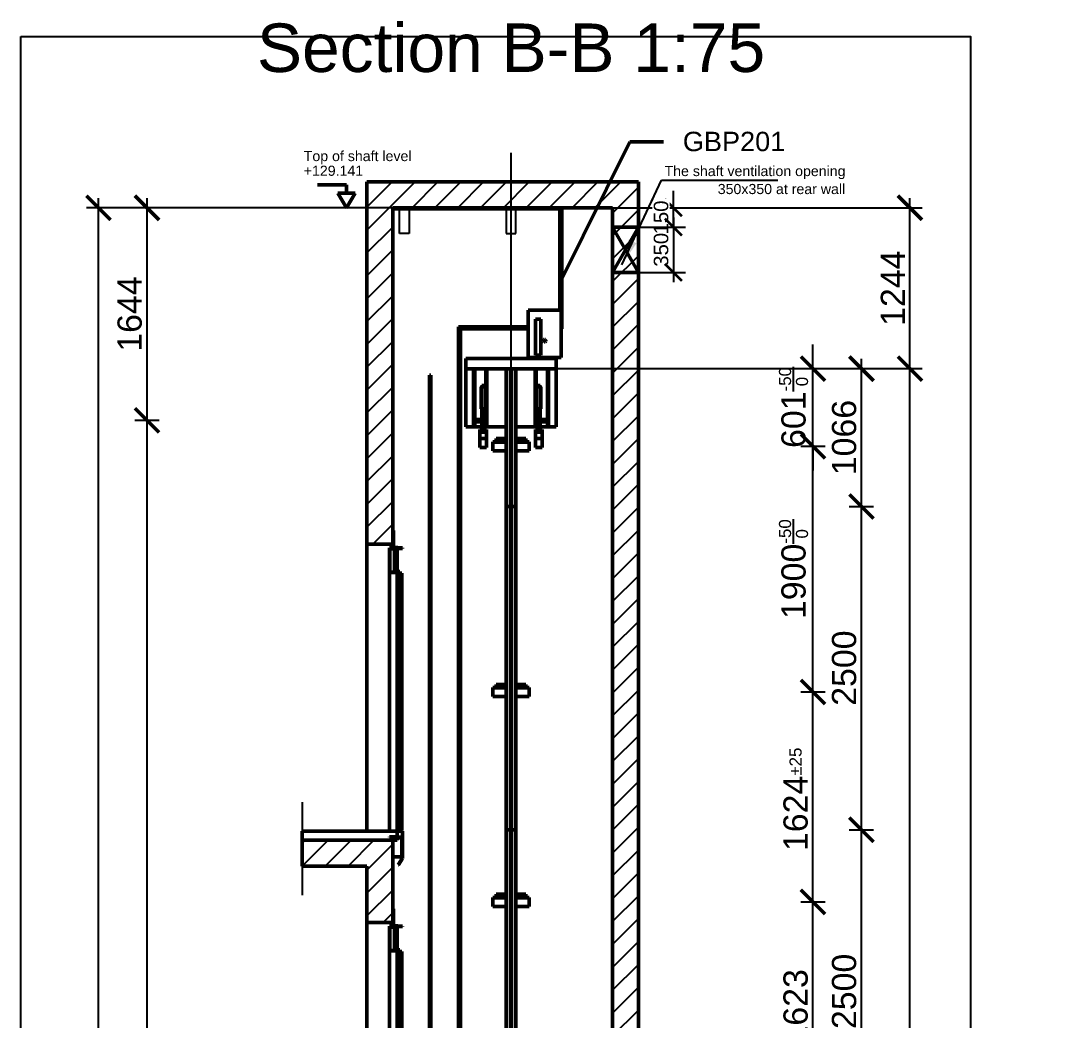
# Model space of a CAD drawing. Header units: millimetres. Extents: x -2854 to 202754, y -48725 to 27067.
# Drawn here: x 23936 to 32026, y 19340 to 27067 of the extents above; entities that cross this region are included whole.
import ezdxf
from ezdxf.enums import TextEntityAlignment as Align

# ---------------------------------------------------------------- set-up
doc = ezdxf.new("R2010")
doc.units = ezdxf.units.MM
doc.linetypes.add('AM_ISO02W050', pattern=[7.5, 6, -1.5])
doc.linetypes.add('AM_ISO08W050', pattern=[18, 12, -1.5, 3, -1.5])
for name, color, linetype, lineweight in [('AM_0', 7, 'Continuous', 50), ('AM_5', 3, 'Continuous', 25), ('AM_8', 1, 'Continuous', 25), ('LDBeams-AM_3', 6, 'AM_ISO02W050', 25), ('LDCar-AM_0', 7, 'Continuous', 50), ('LDCar-AM_4', 3, 'Continuous', 25), ('LDDoorFixingPoints-AM_0', 7, 'Continuous', 50), ('LDElectricalComponents-AM_0', 7, 'Continuous', 50), ('LDForces-AM_0', 7, 'Continuous', 50), ('LDGovernor-AM_0', 7, 'Continuous', 50), ('LDGuides-AM_0', 7, 'Continuous', 50), ('LDRailBrackets-AM_0', 7, 'Continuous', 50), ('LDShaft-AM_0', 7, 'Continuous', 50), ('LDShaft-AM_4', 3, 'Continuous', 25), ('LDShaft-AM_5', 3, 'Continuous', 25), ('LDShaft-AM_7', 4, 'AM_ISO08W050', 25)]:
    doc.layers.add(name, color=color, linetype=linetype, lineweight=lineweight)
doc.layers.add('AM_VIEWS', color=1, linetype='Continuous', lineweight=25, plot=False)
doc.styles.add('LD', font='ARIALUNI.ttf')
doc.dimstyles.new('LIFT', dxfattribs={"dimtxt": 2.5, "dimasz": 2.5, "dimexe": 1.25, "dimexo": 0, "dimgap": 0.5, "dimtad": 1, "dimdec": 0, "dimzin": 1, "dimdsep": 46, "dimtxsty": 'LD', "dimblk": 'ARCHTICK', "dimcen": 0, "dimdle": 1, "dimclrd": 3, "dimclre": 3, "dimclrt": 4, "dimadec": 0, "dimazin": 0, "dimtp": 0.1, "dimtm": 0.1, "dimtfac": 0.71, "dimtdec": 0, "dimtix": 1, "dimtmove": 0, "dimatfit": 3, "dimfxl": 1, "dimtolj": 1, "dimarcsym": 0})
doc.dimstyles.new('LIFT$0', dxfattribs={"dimtxt": 2.5, "dimasz": 2.5, "dimexe": 1.25, "dimexo": 0, "dimgap": 0.5, "dimtad": 1, "dimdec": 0, "dimzin": 1, "dimdsep": 46, "dimtxsty": 'LD', "dimblk1": 'ARCHTICK', "dimblk2": 'ARCHTICK', "dimsah": 1, "dimcen": 0, "dimdle": 1, "dimclrd": 3, "dimclre": 3, "dimclrt": 4, "dimadec": 0, "dimazin": 0, "dimtp": 0.1, "dimtm": 0.1, "dimtfac": 0.71, "dimtdec": 0, "dimtix": 1, "dimtmove": 0, "dimatfit": 3, "dimfxl": 1, "dimtolj": 1, "dimarcsym": 0})

# ---------------------------------------------------------------- blocks, each defined once
blk = doc.blocks.new('LD_20260610085845_000000CB')
at = {"layer": 'LDShaft-AM_0'}
for p, q in [((-80, 24391), (-200, 24391)), ((-200, 24391), (-200, 21590)), ((0, 24391), (-80, 24391)), ((1900, 24391), (0, 24391)), ((1900, 0), (1900, 24391)), ((0, 21590), (0, 24191)), ((0, 24191), (1700, 24191)), ((1700, 24191), (1700, 0)), ((-200, 21590), (-200, 19370)), ((-200, 21590), (-80, 21590)), ((-80, 21590), (0, 21590)), ((0, 21560), (0, 21590)), ((-200, 19300), (-700, 19300)), ((-700, 19300), (-700, 19100)), ((-80, 19300), (-200, 19300)), ((0, 19300), (-80, 19300)), ((0, 18665), (0, 19300)), ((-700, 19100), (-200, 19100)), ((-200, 19100), (-200, 18665)), ((-200, 18665), (-200, 16445)), ((-200, 18665), (-80, 18665)), ((-80, 18665), (0, 18665)), ((0, 18635), (0, 18665))]:
    blk.add_line(p, q, dxfattribs=at)
blk = doc.blocks.new('LD_20260610085845_000000CD')
at = {"layer": 'LDForces-AM_0'}
for p, q in [((350, 72), (-350, 72)), ((-350, 72), (-350, 0)), ((-350, 0), (-350, -8)), ((350, 0), (350, 72)), ((350, -8), (350, 0)), ((-289, -8), (-350, -8)), ((-350, -8), (-350, -457)), ((-350, -8), (350, -8)), ((-289, -8), (-289, -457)), ((-281, -457), (-281, -8)), ((-194, -8), (-281, -8)), ((-194, -8), (-194, -457)), ((-37.5, -8), (-186, -8)), ((-186, -457), (-186, -8)), ((186, -8), (37.5, -8)), ((186, -8), (186, -457)), ((194, -457), (194, -8)), ((281, -8), (194, -8)), ((281, -8), (281, -457)), ((289, -457), (289, -8)), ((350, -8), (289, -8)), ((350, -457), (350, -8)), ((-228.9, -147), (-230, -147)), ((-230, -147), (-230, -317)), ((-225.6, -147), (-228.9, -147)), ((-220.7, -147), (-225.6, -147)), ((-224.2, -137), (-225, -137)), ((-225, -137), (-225, -147)), ((-222.1, -137), (-224.2, -137)), ((-218.8, -137), (-222.1, -137)), ((-215, -147), (-220.7, -147)), ((-215, -137), (-218.8, -137)), ((-211.2, -137), (-215, -137)), ((-209.3, -147), (-215, -147)), ((-207.9, -137), (-211.2, -137)), ((-204.4, -147), (-209.3, -147)), ((-205.8, -137), (-207.9, -137)), ((-205, -137), (-205.8, -137)), ((-205, -147), (-205, -137)), ((-201.1, -147), (-204.4, -147)), ((-200, -147), (-201.1, -147)), ((-200, -317), (-200, -147)), ((201.1, -147), (200, -147)), ((200, -147), (200, -317)), ((204.4, -147), (201.1, -147)), ((209.3, -147), (204.4, -147)), ((205.8, -137), (205, -137)), ((205, -137), (205, -147)), ((207.9, -137), (205.8, -137)), ((211.2, -137), (207.9, -137)), ((215, -147), (209.3, -147)), ((215, -137), (211.2, -137)), ((218.8, -137), (215, -137)), ((220.7, -147), (215, -147)), ((222.1, -137), (218.8, -137)), ((225.6, -147), (220.7, -147)), ((224.2, -137), (222.1, -137)), ((225, -137), (224.2, -137)), ((225, -147), (225, -137)), ((228.9, -147), (225.6, -147)), ((230, -147), (228.9, -147)), ((230, -317), (230, -147)), ((-230, -317), (-228.9, -317)), ((-228.9, -317), (-225.6, -317)), ((-225.6, -317), (-220.7, -317)), ((-225, -317), (-225, -400.5)), ((-220.7, -317), (-215, -317)), ((-215, -317), (-209.3, -317)), ((-209.3, -317), (-204.4, -317)), ((-205, -400.5), (-205, -317)), ((-204.4, -317), (-201.1, -317)), ((-201.1, -317), (-200, -317)), ((200, -317), (201.1, -317)), ((201.1, -317), (204.4, -317)), ((204.4, -317), (209.3, -317)), ((205, -317), (205, -400.5)), ((209.3, -317), (215, -317)), ((215, -317), (220.7, -317)), ((220.7, -317), (225.6, -317)), ((225, -400.5), (225, -317)), ((225.6, -317), (228.9, -317)), ((228.9, -317), (230, -317)), ((-187.5, -400.5), (-282.5, -400.5)), ((-282.5, -400.5), (-282.5, -417.5)), ((-187.5, -417.5), (-187.5, -400.5)), ((282.5, -400.5), (187.5, -400.5)), ((187.5, -400.5), (187.5, -417.5)), ((282.5, -417.5), (282.5, -400.5)), ((-350, -457), (-289, -457)), ((-289, -457), (-281, -457)), ((-282.5, -417.5), (-187.5, -417.5)), ((-281, -457), (-225, -457)), ((-190, -477), (-240, -477)), ((-240, -477), (-240, -497)), ((-225, -417.5), (-225, -477)), ((-225, -477), (-224.2, -477)), ((-224.2, -477), (-222.1, -477)), ((-222.1, -477), (-218.8, -477)), ((-218.8, -477), (-215, -477)), ((-215, -477), (-211.2, -477)), ((-211.2, -477), (-207.9, -477)), ((-207.9, -477), (-205.8, -477)), ((-205.8, -477), (-205, -477)), ((-205, -477), (-205, -417.5)), ((-205, -457), (-194, -457)), ((-194, -457), (-186, -457)), ((-190, -497), (-190, -477)), ((-186, -457), (-37.5, -457)), ((37.5, -457), (186, -457)), ((186, -457), (194, -457)), ((187.5, -417.5), (282.5, -417.5)), ((240, -477), (190, -477)), ((190, -477), (190, -497)), ((194, -457), (205, -457)), ((205, -417.5), (205, -477)), ((205, -477), (205.8, -477)), ((205.8, -477), (207.9, -477)), ((207.9, -477), (211.2, -477)), ((211.2, -477), (215, -477)), ((215, -477), (218.8, -477)), ((218.8, -477), (222.1, -477)), ((222.1, -477), (224.2, -477)), ((224.2, -477), (225, -477)), ((225, -477), (225, -417.5)), ((225, -457), (281, -457)), ((240, -497), (240, -477)), ((281, -457), (289, -457)), ((289, -457), (350, -457)), ((-240, -497), (-190, -497)), ((-190, -497), (-240, -497)), ((-240, -497), (-240, -547)), ((-190, -547), (-240, -547)), ((-240, -547), (-240, -617)), ((-240, -547), (-190, -547)), ((-190, -547), (-190, -497)), ((-190, -617), (-190, -547)), ((240, -497), (190, -497)), ((190, -497), (190, -547)), ((190, -497), (240, -497)), ((240, -547), (190, -547)), ((190, -547), (190, -617)), ((190, -547), (240, -547)), ((240, -547), (240, -497)), ((240, -617), (240, -547)), ((-240, -617), (-190, -617)), ((190, -617), (240, -617))]:
    blk.add_line(p, q, dxfattribs=at)
blk = doc.blocks.new('LD_20260610085845_000000FF')
at = {"layer": 'LDCar-AM_0'}
for p, q in [((0, 2190), (0, 2000)), ((30, 2190), (0, 2190)), ((3, 2003), (3, 2187)), ((3, 2187), (27, 2187)), ((27, 2187), (27, 2170)), ((40, 2190), (30, 2190)), ((30, 2170), (30, 2190)), ((40, 2190), (40, 2010)), ((100, 2190), (40, 2190)), ((43, 2010), (43, 2187)), ((43, 2187), (100, 2187)), ((60, 2003), (60, 2187)), ((100, 2187), (100, 2190)), ((27, 2170), (30, 2170)), ((0, 2000), (0, 0)), ((0, 2000), (66.5, 2000)), ((63.5, 2003), (3, 2003)), ((40, 2010), (43, 2010)), ((60, 0), (60, 2000)), ((66.5, 2020), (63.5, 2020)), ((63.5, 2020), (63.5, 2003)), ((66.5, 2000), (66.5, 2020)), ((66.5, 1995), (66.5, 5)), ((95, 1995), (66.5, 1995)), ((95, 5), (95, 1995)), ((0, 0), (60, 0)), ((100, 0), (60, 0)), ((60, 0), (60, -44.5)), ((66.5, 5), (95, 5)), ((100, -47.5), (100, 0)), ((60, -44.5), (0, -44.5)), ((0, -44.5), (0, -47.5)), ((0, -47.5), (60, -47.5)), ((60, -47.5), (97, -47.5)), ((97, -47.5), (97, -210)), ((100, -210), (100, -47.5)), ((97.2, -210.2), (67.2, -259.2)), ((69.8, -260.8), (99.8, -211.8)), ((97, -210), (100, -210)), ((99.8, -211.8), (97.2, -210.2)), ((67.2, -259.2), (69.8, -260.8))]:
    blk.add_line(p, q, dxfattribs=at)
blk = doc.blocks.new('LD_20260610085845_00000101')
at = {"layer": 'LDDoorFixingPoints-AM_0'}
for p, q in [((5, 35), (1, 35)), ((1, 35), (1, -100)), ((5, 35), (1, 35)), ((1, 35), (1, -100)), ((5, -96), (5, 35)), ((5, -96), (5, 35)), ((1, -100), (41, -100)), ((1, -100), (41, -100)), ((41, -96), (5, -96)), ((41, -96), (5, -96)), ((41, -100), (41, -96)), ((41, -100), (41, -96))]:
    blk.add_line(p, q, dxfattribs=at)
blk = doc.blocks.new('LD_20260610085845_00000106')
at = {"layer": 'LDShaft-AM_4'}
blk.add_line((-700, 225), (-700, -495), dxfattribs=at)
blk = doc.blocks.new('LD_20260610085845_00000107')
at = {"layer": 'LDShaft-AM_0'}
for p, q in [((35, 0), (0, 0)), ((0, 0), (0, -1)), ((35, -1), (35, 0)), ((0, -1), (35, -1)), ((0, -22.5), (0, -151)), ((71, -1), (35, -1)), ((71, -5), (35, -5)), ((35, -5), (71, -5)), ((71, -5), (71, -1)), ((71, -151), (71, -5)), ((0, -151), (71, -151))]:
    blk.add_line(p, q, dxfattribs=at)
blk = doc.blocks.new('LD_20260610085845_00000108')
at = {"layer": 'LDCar-AM_0'}
for p, q in [((0, 2190), (0, 2000)), ((30, 2190), (0, 2190)), ((3, 2003), (3, 2187)), ((3, 2187), (27, 2187)), ((27, 2187), (27, 2170)), ((40, 2190), (30, 2190)), ((30, 2170), (30, 2190)), ((40, 2190), (40, 2010)), ((100, 2190), (40, 2190)), ((43, 2010), (43, 2187)), ((43, 2187), (100, 2187)), ((60, 2003), (60, 2187)), ((100, 2187), (100, 2190)), ((27, 2170), (30, 2170)), ((0, 2000), (0, 0)), ((0, 2000), (66.5, 2000)), ((63.5, 2003), (3, 2003)), ((40, 2010), (43, 2010)), ((60, 0), (60, 2000)), ((66.5, 2020), (63.5, 2020)), ((63.5, 2020), (63.5, 2003)), ((66.5, 2000), (66.5, 2020)), ((66.5, 1995), (66.5, 5)), ((95, 1995), (66.5, 1995)), ((95, 5), (95, 1995)), ((0, 0), (60, 0)), ((100, 0), (60, 0)), ((60, 0), (60, -44.5)), ((66.5, 5), (95, 5)), ((100, -47.5), (100, 0)), ((60, -44.5), (0, -44.5)), ((0, -44.5), (0, -47.5)), ((0, -47.5), (60, -47.5)), ((60, -47.5), (97, -47.5)), ((97, -47.5), (97, -210)), ((100, -210), (100, -47.5)), ((97.2, -210.2), (67.2, -259.2)), ((69.8, -260.8), (99.8, -211.8)), ((97, -210), (100, -210)), ((99.8, -211.8), (97.2, -210.2)), ((67.2, -259.2), (69.8, -260.8))]:
    blk.add_line(p, q, dxfattribs=at)
blk = doc.blocks.new('LD_20260610085845_0000010A')
at = {"layer": 'LDDoorFixingPoints-AM_0'}
for p, q in [((5, 35), (1, 35)), ((1, 35), (1, -100)), ((5, 35), (1, 35)), ((1, 35), (1, -100)), ((5, -96), (5, 35)), ((5, -96), (5, 35)), ((1, -100), (41, -100)), ((1, -100), (41, -100)), ((41, -96), (5, -96)), ((41, -96), (5, -96)), ((41, -100), (41, -96)), ((41, -100), (41, -96))]:
    blk.add_line(p, q, dxfattribs=at)
blk = doc.blocks.new('LD_20260610085845_0000010B')
at = {"layer": 'LDShaft-AM_0'}
for p, q in [((-200, 0), (-700, 0)), ((-700, 0), (-700, -70)), ((-80, 0), (-200, 0)), ((0, 0), (-80, 0)), ((35, 0), (0, 0)), ((35, -70), (35, 0)), ((-700, -70), (-200, -70)), ((-200, -70), (-80, -70)), ((-80, -70), (0, -70)), ((0, -70), (35, -70))]:
    blk.add_line(p, q, dxfattribs=at)
blk = doc.blocks.new('LD_20260610085845_0000010E')
at = {"layer": 'AM_0'}
for p, q in [((-621, 22297), (-631, 22297)), ((-631, 22297), (-631, 171)), ((-621, 171), (-621, 22297))]:
    blk.add_line(p, q, dxfattribs=at)
blk = doc.blocks.new('LD_20260610085845_0000010F')
at = {"layer": 'LDShaft-AM_7'}
blk.add_line((0, -20061), (0, 4980), dxfattribs=at)
blk = doc.blocks.new('LD_20260610085845_00000111')
at = {"layer": 'LDElectricalComponents-AM_0'}
for p, q in [((384, 23791), (-909, 23791)), ((400, 23791), (384, 23791)), ((400, 23783), (400, 23791)), ((-909, 23783), (384, 23783)), ((384, 23783), (400, 23783)), ((384, 23783), (384, 22999)), ((400, 22871), (400, 23783)), ((139, 22871), (-400, 22871)), ((-400, 22871), (-400, 22855)), ((-400, 22855), (-400, 220)), ((-384, 220), (-384, 22855)), ((-384, 22855), (139, 22855)), ((393, 22855), (400, 22855)), ((400, 22855), (400, 22871))]:
    blk.add_line(p, q, dxfattribs=at)
blk = doc.blocks.new('LD_20260610085845_00000114')
at = {"layer": 'LDGovernor-AM_0'}
for p, q in [((-127, 235), (-127, -130)), ((127, 235), (-127, 235)), ((-30, 166), (-70, 166)), ((-70, 166), (-70, -112)), ((-30, -112), (-30, 166)), ((127, -130), (127, 235)), ((-9.2, 3.8), (-10, 0)), ((-10, 0), (-9.2, -3.8)), ((-7.1, 7.1), (-9.2, 3.8)), ((-3.8, 9.2), (-7.1, 7.1)), ((0, 10), (-3.8, 9.2)), ((3.8, 9.2), (0, 10)), ((7.1, 7.1), (3.8, 9.2)), ((9.2, 3.8), (7.1, 7.1)), ((10, 0), (9.2, 3.8)), ((9.2, -3.8), (10, 0)), ((-9.2, -3.8), (-7.1, -7.1)), ((-7.1, -7.1), (-3.8, -9.2)), ((-3.8, -9.2), (0, -10)), ((0, -10), (3.8, -9.2)), ((3.8, -9.2), (7.1, -7.1)), ((7.1, -7.1), (9.2, -3.8)), ((-127, -130), (127, -130)), ((-70, -112), (-30, -112)), ((70, -130), (-50, -130)), ((-50, -130), (-50, -138)), ((-50, -138), (70, -138)), ((70, -138), (70, -130))]:
    blk.add_line(p, q, dxfattribs=at)
blk = doc.blocks.new('LD_20260610085845_00000117')
at = {"layer": 'LDGuides-AM_0'}
for p, q in [((-5, 1250), (-37.5, 1250)), ((-37.5, 1250), (-37.5, -1250)), ((-5, -1250), (-5, 1250)), ((5, 1250), (-5, 1250)), ((-5, 1250), (-5, -1250)), ((37.5, 1250), (5, 1250)), ((5, 1250), (5, -1250)), ((5, -1250), (5, 1250)), ((37.5, -1250), (37.5, 1250)), ((-37.5, -1250), (-5, -1250)), ((-5, -1250), (5, -1250)), ((5, -1250), (37.5, -1250))]:
    blk.add_line(p, q, dxfattribs=at)
blk = doc.blocks.new('LD_20260610085845_00000119')
at = {"layer": 'LDBeams-AM_3'}
for p, q in [((-34.6, 200), (-37.5, 200)), ((-37.5, 200), (-37.5, 0)), ((-26.5, 200), (-34.6, 200)), ((-14.4, 200), (-26.5, 200)), ((0, 200), (-14.4, 200)), ((14.4, 200), (0, 200)), ((26.5, 200), (14.4, 200)), ((34.6, 200), (26.5, 200)), ((37.5, 200), (34.6, 200)), ((37.5, 0), (37.5, 200)), ((-37.5, 0), (-34.6, 0)), ((-34.6, 0), (-26.5, 0)), ((-26.5, 0), (-14.4, 0)), ((-14.4, 0), (0, 0)), ((0, 0), (14.4, 0)), ((14.4, 0), (26.5, 0)), ((26.5, 0), (34.6, 0)), ((34.6, 0), (37.5, 0))]:
    blk.add_line(p, q, dxfattribs=at)
blk = doc.blocks.new('LD_20260610085845_00000128')
at = {"layer": 'LDGuides-AM_0'}
for p, q in [((-5, 1250), (-37.5, 1250)), ((-37.5, 1250), (-37.5, -1250)), ((-5, -1250), (-5, 1250)), ((5, 1250), (-5, 1250)), ((-5, 1250), (-5, -1250)), ((37.5, 1250), (5, 1250)), ((5, 1250), (5, -1250)), ((5, -1250), (5, 1250)), ((37.5, -1250), (37.5, 1250)), ((-37.5, -1250), (-5, -1250)), ((-5, -1250), (5, -1250)), ((5, -1250), (37.5, -1250))]:
    blk.add_line(p, q, dxfattribs=at)
blk = doc.blocks.new('LD_20260610085845_0000012A')
at = {"layer": 'LDGuides-AM_0'}
for p, q in [((-37.5, 531), (-37.5, -533)), ((-5, -533), (-5, 531)), ((-5, 531), (-5, -533)), ((5, 531), (5, -533)), ((5, -533), (5, 531)), ((37.5, -533), (37.5, 531)), ((-37.5, -533), (-5, -533)), ((-5, -533), (5, -533)), ((5, -533), (37.5, -533))]:
    blk.add_line(p, q, dxfattribs=at)
blk = doc.blocks.new('LD_20260610085845_0000012B')
at = {"layer": 'LDBeams-AM_3'}
for p, q in [((-34.6, 200), (-37.5, 200)), ((-37.5, 200), (-37.5, 0)), ((-26.5, 200), (-34.6, 200)), ((-14.4, 200), (-26.5, 200)), ((0, 200), (-14.4, 200)), ((14.4, 200), (0, 200)), ((26.5, 200), (14.4, 200)), ((34.6, 200), (26.5, 200)), ((37.5, 200), (34.6, 200)), ((37.5, 0), (37.5, 200)), ((-37.5, 0), (-34.6, 0)), ((-34.6, 0), (-26.5, 0)), ((-26.5, 0), (-14.4, 0)), ((-14.4, 0), (0, 0)), ((0, 0), (14.4, 0)), ((14.4, 0), (26.5, 0)), ((26.5, 0), (34.6, 0)), ((34.6, 0), (37.5, 0))]:
    blk.add_line(p, q, dxfattribs=at)
blk = doc.blocks.new('LD_20260610085845_0000012E')
at = {"layer": 'LDRailBrackets-AM_0'}
for p, q in [((-37.5, 35), (-140, 35)), ((-140, 35), (-140, 31)), ((-37.5, 31), (-140, 31)), ((-140, 31), (-140, -35)), ((-140, 31), (-37.5, 31)), ((-115, 59), (-115, 35)), ((-37.5, 59), (-115, 59)), ((-115, 35), (-37.5, 35)), ((115, 59), (37.5, 59)), ((140, 35), (37.5, 35)), ((37.5, 35), (115, 35)), ((140, 31), (37.5, 31)), ((37.5, 31), (140, 31)), ((115, 35), (115, 59)), ((140, 31), (140, 35)), ((140, -35), (140, 31)), ((-140, -35), (-37.5, -35)), ((37.5, -35), (140, -35))]:
    blk.add_line(p, q, dxfattribs=at)
blk = doc.blocks.new('LD_20260610085845_00000137')
at = {"layer": 'LDRailBrackets-AM_0'}
for p, q in [((-37.5, 35), (-140, 35)), ((-140, 35), (-140, 31)), ((-37.5, 31), (-140, 31)), ((-140, 31), (-140, -35)), ((-140, 31), (-37.5, 31)), ((-115, 59), (-115, 35)), ((-37.5, 59), (-115, 59)), ((-115, 35), (-37.5, 35)), ((115, 59), (37.5, 59)), ((140, 35), (37.5, 35)), ((37.5, 35), (115, 35)), ((140, 31), (37.5, 31)), ((37.5, 31), (140, 31)), ((115, 35), (115, 59)), ((140, 31), (140, 35)), ((140, -35), (140, 31)), ((-140, -35), (-37.5, -35)), ((37.5, -35), (140, -35))]:
    blk.add_line(p, q, dxfattribs=at)
blk = doc.blocks.new('LD_20260610085845_00000138')
at = {"layer": 'LDRailBrackets-AM_0'}
for p, q in [((-37.5, 35), (-140, 35)), ((-140, 35), (-140, 31)), ((-37.5, 31), (-140, 31)), ((-140, 31), (-140, -35)), ((-140, 31), (-37.5, 31)), ((-115, 59), (-115, 35)), ((-37.5, 59), (-115, 59)), ((-115, 35), (-37.5, 35)), ((115, 59), (37.5, 59)), ((37.5, 35), (115, 35)), ((140, 35), (37.5, 35)), ((140, 31), (37.5, 31)), ((37.5, 31), (140, 31)), ((115, 35), (115, 59)), ((140, 31), (140, 35)), ((140, -35), (140, 31)), ((-140, -35), (-37.5, -35)), ((37.5, -35), (140, -35))]:
    blk.add_line(p, q, dxfattribs=at)
blk = doc.blocks.new('LD_20260610085845_0000013D')
at = {"layer": 'AM_8'}
for p, q in [((-200, 24018.4), (172.6, 24391)), ((-200, 24195.2), (-4.2, 24391)), ((-200, 24372), (-181, 24391)), ((149.4, 24191), (349.4, 24391)), ((326.1, 24191), (526.1, 24391)), ((502.9, 24191), (702.9, 24391)), ((679.7, 24191), (879.7, 24391)), ((856.5, 24191), (1056.5, 24391)), ((1033.3, 24191), (1233.3, 24391)), ((1209.6, 24190.6), (1410, 24391)), ((1386.8, 24191), (1586.8, 24391)), ((1563.6, 24191), (1763.6, 24391)), ((1700, 24150.6), (1900, 24350.6)), ((1700, 23973.9), (1900, 24173.9)), ((-200, 23841.6), (0, 24041.6)), ((1700, 23797.1), (1900, 23997.1)), ((-200, 23664.9), (0, 23864.9)), ((1700, 23620.3), (1900, 23820.3)), ((-200, 23488.1), (0, 23688.1)), ((1700, 23443.5), (1900, 23643.5)), ((-200, 23311.3), (0, 23511.3)), ((1700, 23266.8), (1900, 23466.8)), ((-200, 23134.5), (0, 23334.5)), ((1700, 23090), (1900, 23290)), ((-200, 22957.7), (0, 23157.7)), ((1700, 22913.2), (1900, 23113.2)), ((-200, 22781), (0, 22981)), ((1700, 22736.4), (1900, 22936.4)), ((-200, 22604.2), (0, 22804.2)), ((1700, 22559.7), (1900, 22759.7)), ((-200, 22427.4), (0, 22627.4)), ((1700, 22382.9), (1900, 22582.9)), ((-200, 22250.6), (0, 22450.6)), ((1700, 22206.1), (1900, 22406.1)), ((-200, 22073.9), (0, 22273.9)), ((1700, 22029.3), (1900, 22229.3)), ((-200, 21897.1), (0, 22097.1)), ((1700, 21852.5), (1900, 22052.5)), ((-200, 21720.3), (0, 21920.3)), ((1700, 21675.8), (1900, 21875.8)), ((-153.5, 21590), (0, 21743.5)), ((1700, 21499), (1900, 21699)), ((1700, 21322.2), (1900, 21522.2)), ((1700, 21145.4), (1900, 21345.4)), ((1700, 20968.7), (1900, 21168.7)), ((1700, 20791.9), (1900, 20991.9)), ((1700, 20615.1), (1900, 20815.1)), ((1700, 20438.3), (1900, 20638.3)), ((1700, 20261.6), (1900, 20461.6)), ((1700, 20084.8), (1900, 20284.8)), ((1700, 19908), (1900, 20108)), ((1700, 19731.2), (1900, 19931.2)), ((1700, 19554.4), (1900, 19754.4)), ((1700, 19377.7), (1900, 19577.7)), ((1700, 19200.9), (1900, 19400.9)), ((-700, 19275.8), (-675.8, 19300)), ((-699, 19100), (-499, 19300)), ((-522.2, 19100), (-322.2, 19300)), ((-345.4, 19100), (-145.4, 19300)), ((-200, 19068.7), (0, 19268.7)), ((1700, 19024.1), (1900, 19224.1)), ((-200, 18891.9), (0, 19091.9)), ((1700, 18847.3), (1900, 19047.3)), ((-200, 18715.1), (0, 18915.1)), ((1700, 18670.6), (1900, 18870.6)), ((-73.3, 18665), (0, 18738.3)), ((1700, 18493.8), (1900, 18693.8)), ((1700, 18317), (1900, 18517)), ((1700, 18140.2), (1900, 18340.2)), ((1700, 17963.5), (1900, 18163.5)), ((1700, 17786.7), (1900, 17986.7))]:
    blk.add_line(p, q, dxfattribs=at)
blk = doc.blocks.new('_ArchTick')
at = {"color": 0, "linetype": 'ByBlock', "const_width": 0.15}
blk.add_lwpolyline([(-0.5, -0.5), (0.5, 0.5)], dxfattribs=at)
blk = doc.blocks.new('*D2749')
at = {"layer": 'AM_5', "color": 3, "lineweight": -2, "transparency": 16777216}
for p, q in [((30811.2, 1382.2), (30811.2, 24453.2)), ((27726.2, 24378.2), (30904.9, 24378.2)), ((27726.2, 1457.2), (30904.9, 1457.2))]:
    blk.add_line(p, q, dxfattribs=at)
at = {"layer": 'Defpoints', "color": 0, "transparency": 16777216}
for p in [(27726.2, 24378.2), (30811.2, 24378.2), (27726.2, 1457.2)]:
    blk.add_point(p, dxfattribs=at)
at = {"layer": 'AM_5', "color": 3, "lineweight": -2, "transparency": 16777216, "xscale": 187.5, "yscale": 187.5, "zscale": 187.5}
for p, rotation in [((30811.2, 24378.2), 90), ((30811.2, 1457.2), 270)]:
    blk.add_blockref('_ArchTick', p, dxfattribs=dict(at, rotation=rotation))
at = {"layer": 'AM_5', "color": 4, "transparency": 16777216, "insert": (30650.8, 12917.7), "char_height": 187.5, "attachment_point": 5, "rotation": 90, "style": 'LD'}
blk.add_mtext('\\A1;Car Guide rail track length (T75-3/B 75/62/10) = 22921', dxfattribs=at)
blk = doc.blocks.new('*D2751')
at = {"layer": 'Defpoints', "color": 0, "transparency": 16777216}
for p in [(30342.4, 23312.2), (30436.2, 23312.2), (30342.4, 20812.2)]:
    blk.add_point(p, dxfattribs=at)
at = {"layer": 'LDShaft-AM_5', "color": 3, "lineweight": -2, "transparency": 16777216}
for p, q in [((30436.2, 20737.2), (30436.2, 23387.2)), ((30342.4, 23312.2), (30529.9, 23312.2)), ((30342.4, 20812.2), (30529.9, 20812.2))]:
    blk.add_line(p, q, dxfattribs=at)
at = {"layer": 'LDShaft-AM_5', "color": 3, "lineweight": -2, "transparency": 16777216, "xscale": 187.5, "yscale": 187.5, "zscale": 187.5}
for p, rotation in [((30436.2, 23312.2), 90), ((30436.2, 20812.2), 270)]:
    blk.add_blockref('_ArchTick', p, dxfattribs=dict(at, rotation=rotation))
at = {"layer": 'LDShaft-AM_5', "color": 4, "transparency": 16777216, "insert": (30302.9, 22062.2), "char_height": 187.5, "attachment_point": 5, "rotation": 90, "style": 'LD'}
blk.add_mtext('\\A1;2500', dxfattribs=at)
blk = doc.blocks.new('*D2755')
at = {"layer": 'Defpoints', "color": 0, "transparency": 16777216}
for p in [(24911.2, 23978.2), (25004.9, 23978.2), (27720.2, 1831.2)]:
    blk.add_point(p, dxfattribs=at)
at = {"layer": 'LDShaft-AM_5', "color": 3, "lineweight": -2, "transparency": 16777216}
for p, q in [((24911.2, 1756.2), (24911.2, 24053.2)), ((25004.9, 23978.2), (24817.4, 23978.2)), ((27720.2, 1831.2), (24817.4, 1831.2))]:
    blk.add_line(p, q, dxfattribs=at)
at = {"layer": 'LDShaft-AM_5', "color": 3, "lineweight": -2, "transparency": 16777216, "xscale": 187.5, "yscale": 187.5, "zscale": 187.5}
for p, rotation in [((24911.2, 23978.2), 90), ((24911.2, 1831.2), 270)]:
    blk.add_blockref('_ArchTick', p, dxfattribs=dict(at, rotation=rotation))
at = {"layer": 'LDShaft-AM_5', "color": 4, "transparency": 16777216, "insert": (24779.5, 12904.7), "char_height": 187.5, "attachment_point": 5, "rotation": 90, "style": 'LD'}
blk.add_mtext('\\A1;22147', dxfattribs=at)
blk = doc.blocks.new('*D2759')
at = {"layer": 'Defpoints', "color": 0, "transparency": 16777216}
for p in [(24911.2, 25622.2), (25004.9, 25622.2), (25004.9, 23978.2)]:
    blk.add_point(p, dxfattribs=at)
at = {"layer": 'LDShaft-AM_5', "color": 3, "lineweight": -2, "transparency": 16777216}
for p, q in [((24911.2, 23903.2), (24911.2, 25697.2)), ((25004.9, 25622.2), (24817.4, 25622.2)), ((25004.9, 23978.2), (24817.4, 23978.2))]:
    blk.add_line(p, q, dxfattribs=at)
at = {"layer": 'LDShaft-AM_5', "color": 3, "lineweight": -2, "transparency": 16777216, "xscale": 187.5, "yscale": 187.5, "zscale": 187.5}
for p, rotation in [((24911.2, 25622.2), 90), ((24911.2, 23978.2), 270)]:
    blk.add_blockref('_ArchTick', p, dxfattribs=dict(at, rotation=rotation))
at = {"layer": 'LDShaft-AM_5', "color": 4, "transparency": 16777216, "insert": (24777.9, 24800.2), "char_height": 187.5, "attachment_point": 5, "rotation": 90, "style": 'LD'}
blk.add_mtext('\\A1;1644', dxfattribs=at)
blk = doc.blocks.new('*D2762')
at = {"layer": 'Defpoints', "color": 0, "transparency": 16777216}
for p in [(30342.4, 20812.2), (30436.2, 20812.2), (30342.4, 18312.2)]:
    blk.add_point(p, dxfattribs=at)
at = {"layer": 'LDShaft-AM_5', "color": 3, "lineweight": -2, "transparency": 16777216}
for p, q in [((30436.2, 18237.2), (30436.2, 20887.2)), ((30342.4, 20812.2), (30529.9, 20812.2)), ((30342.4, 18312.2), (30529.9, 18312.2))]:
    blk.add_line(p, q, dxfattribs=at)
at = {"layer": 'LDShaft-AM_5', "color": 3, "lineweight": -2, "transparency": 16777216, "xscale": 187.5, "yscale": 187.5, "zscale": 187.5}
for p, rotation in [((30436.2, 20812.2), 90), ((30436.2, 18312.2), 270)]:
    blk.add_blockref('_ArchTick', p, dxfattribs=dict(at, rotation=rotation))
at = {"layer": 'LDShaft-AM_5', "color": 4, "transparency": 16777216, "insert": (30302.9, 19562.2), "char_height": 187.5, "attachment_point": 5, "rotation": 90, "style": 'LD'}
blk.add_mtext('\\A1;2500', dxfattribs=at)
blk = doc.blocks.new('*D2763')
at = {"layer": 'Defpoints', "color": 0, "transparency": 16777216}
for p in [(30342.4, 24378.2), (30436.2, 24378.2), (30342.4, 23312.2)]:
    blk.add_point(p, dxfattribs=at)
at = {"layer": 'LDShaft-AM_5', "color": 3, "lineweight": -2, "transparency": 16777216}
for p, q in [((30436.2, 23237.2), (30436.2, 24453.2)), ((30342.4, 24378.2), (30529.9, 24378.2)), ((30342.4, 23312.2), (30529.9, 23312.2))]:
    blk.add_line(p, q, dxfattribs=at)
at = {"layer": 'LDShaft-AM_5', "color": 3, "lineweight": -2, "transparency": 16777216, "xscale": 187.5, "yscale": 187.5, "zscale": 187.5}
for p, rotation in [((30436.2, 24378.2), 90), ((30436.2, 23312.2), 270)]:
    blk.add_blockref('_ArchTick', p, dxfattribs=dict(at, rotation=rotation))
at = {"layer": 'LDShaft-AM_5', "color": 4, "transparency": 16777216, "insert": (30302.9, 23845.2), "char_height": 187.5, "attachment_point": 5, "rotation": 90, "style": 'LD'}
blk.add_mtext('\\A1;1066', dxfattribs=at)
blk = doc.blocks.new('*D2764')
at = {"layer": 'Defpoints', "color": 0, "transparency": 16777216}
for p in [(27726.2, 25622.2), (30811.2, 25622.2), (27726.2, 24378.2)]:
    blk.add_point(p, dxfattribs=at)
at = {"layer": 'LDShaft-AM_5', "color": 3, "lineweight": -2, "transparency": 16777216}
for p, q in [((30811.2, 24303.2), (30811.2, 25697.2)), ((27726.2, 25622.2), (30904.9, 25622.2)), ((27726.2, 24378.2), (30904.9, 24378.2))]:
    blk.add_line(p, q, dxfattribs=at)
at = {"layer": 'LDShaft-AM_5', "color": 3, "lineweight": -2, "transparency": 16777216, "xscale": 187.5, "yscale": 187.5, "zscale": 187.5}
for p, rotation in [((30811.2, 25622.2), 90), ((30811.2, 24378.2), 270)]:
    blk.add_blockref('_ArchTick', p, dxfattribs=dict(at, rotation=rotation))
at = {"layer": 'LDShaft-AM_5', "color": 4, "transparency": 16777216, "insert": (30679.5, 25000.2), "char_height": 187.5, "attachment_point": 5, "rotation": 90, "style": 'LD'}
blk.add_mtext('\\A1;1244', dxfattribs=at)
blk = doc.blocks.new('*D2766')
at = {"layer": 'AM_5', "color": 3, "lineweight": -2, "transparency": 16777216}
for p, q in [((24536.2, 1356.2), (24536.2, 25697.2)), ((26811.2, 25622.2), (24442.4, 25622.2)), ((26811.2, 1431.2), (24442.4, 1431.2))]:
    blk.add_line(p, q, dxfattribs=at)
at = {"layer": 'Defpoints', "color": 0, "transparency": 16777216}
for p in [(24536.2, 25622.2), (26811.2, 25622.2), (26811.2, 1431.2)]:
    blk.add_point(p, dxfattribs=at)
at = {"layer": 'AM_5', "color": 3, "lineweight": -2, "transparency": 16777216, "xscale": 187.5, "yscale": 187.5, "zscale": 187.5}
for p, rotation in [((24536.2, 25622.2), 90), ((24536.2, 1431.2), 270)]:
    blk.add_blockref('_ArchTick', p, dxfattribs=dict(at, rotation=rotation))
at = {"layer": 'AM_5', "color": 4, "transparency": 16777216, "insert": (24401.7, 13526.7), "char_height": 187.5, "attachment_point": 5, "rotation": 90, "style": 'LD'}
blk.add_mtext('\\A1;HS= 24191', dxfattribs=at)
blk = doc.blocks.new('*D2767')
at = {"layer": 'Defpoints', "color": 0, "transparency": 16777216}
for p in [(29967.4, 24378.2), (30061.2, 24378.2), (29967.4, 23777.7)]:
    blk.add_point(p, dxfattribs=at)
at = {"layer": 'LDShaft-AM_5', "color": 3, "lineweight": -2, "transparency": 16777216}
for p, q in [((30061.2, 24378.2), (30061.2, 24565.7)), ((29967.4, 24378.2), (30154.9, 24378.2)), ((30061.2, 23777.7), (30061.2, 24378.2)), ((29967.4, 23777.7), (30154.9, 23777.7)), ((30061.2, 23777.7), (30061.2, 23590.2))]:
    blk.add_line(p, q, dxfattribs=at)
at = {"layer": 'LDShaft-AM_5', "color": 3, "lineweight": -2, "transparency": 16777216, "xscale": 187.5, "yscale": 187.5, "zscale": 187.5}
for p, rotation in [((30061.2, 24378.2), 270), ((30061.2, 23777.7), 90)]:
    blk.add_blockref('_ArchTick', p, dxfattribs=dict(at, rotation=rotation))
at = {"layer": 'LDShaft-AM_5', "color": 4, "transparency": 16777216, "insert": (29910.7, 24077.9), "char_height": 187.5, "attachment_point": 5, "rotation": 90, "style": 'LD'}
blk.add_mtext('\\A1;601\\H0.5x;\\S-50/0 ', dxfattribs=at)
blk = doc.blocks.new('*D2776')
at = {"layer": 'Defpoints', "color": 0, "transparency": 16777216}
for p in [(29967.4, 20254.2), (30061.2, 20254.2), (29967.4, 18631.2)]:
    blk.add_point(p, dxfattribs=at)
at = {"layer": 'LDShaft-AM_5', "color": 3, "lineweight": -2, "transparency": 16777216}
for p, q in [((30061.2, 18556.2), (30061.2, 20329.2)), ((29967.4, 20254.2), (30154.9, 20254.2)), ((29967.4, 18631.2), (30154.9, 18631.2))]:
    blk.add_line(p, q, dxfattribs=at)
at = {"layer": 'LDShaft-AM_5', "color": 3, "lineweight": -2, "transparency": 16777216, "xscale": 187.5, "yscale": 187.5, "zscale": 187.5}
for p, rotation in [((30061.2, 20254.2), 90), ((30061.2, 18631.2), 270)]:
    blk.add_blockref('_ArchTick', p, dxfattribs=dict(at, rotation=rotation))
at = {"layer": 'LDShaft-AM_5', "color": 4, "transparency": 16777216, "insert": (29927.9, 19442.7), "char_height": 187.5, "attachment_point": 5, "rotation": 90, "style": 'LD'}
blk.add_mtext('\\A1;1623', dxfattribs=at)
blk = doc.blocks.new('*D2777')
at = {"layer": 'Defpoints', "color": 0, "transparency": 16777216}
for p in [(29967.4, 21877.7), (30061.2, 21877.7), (29967.4, 20254.2)]:
    blk.add_point(p, dxfattribs=at)
at = {"layer": 'LDShaft-AM_5', "color": 3, "lineweight": -2, "transparency": 16777216}
for p, q in [((30061.2, 20179.2), (30061.2, 21952.7)), ((29967.4, 21877.7), (30154.9, 21877.7)), ((29967.4, 20254.2), (30154.9, 20254.2))]:
    blk.add_line(p, q, dxfattribs=at)
at = {"layer": 'LDShaft-AM_5', "color": 3, "lineweight": -2, "transparency": 16777216, "xscale": 187.5, "yscale": 187.5, "zscale": 187.5}
for p, rotation in [((30061.2, 21877.7), 90), ((30061.2, 20254.2), 270)]:
    blk.add_blockref('_ArchTick', p, dxfattribs=dict(at, rotation=rotation))
at = {"layer": 'LDShaft-AM_5', "color": 4, "transparency": 16777216, "insert": (29927.9, 21065.9), "char_height": 187.5, "attachment_point": 5, "rotation": 90, "style": 'LD'}
blk.add_mtext('\\A1;1624\\H0.5x;\\S±25 ', dxfattribs=at)
blk = doc.blocks.new('*D2779')
at = {"layer": 'Defpoints', "color": 0, "transparency": 16777216}
for p in [(29967.4, 23777.7), (30061.2, 23777.7), (29967.4, 21877.7)]:
    blk.add_point(p, dxfattribs=at)
at = {"layer": 'LDShaft-AM_5', "color": 3, "lineweight": -2, "transparency": 16777216}
for p, q in [((30061.2, 21802.7), (30061.2, 23852.7)), ((29967.4, 23777.7), (30154.9, 23777.7)), ((29967.4, 21877.7), (30154.9, 21877.7))]:
    blk.add_line(p, q, dxfattribs=at)
at = {"layer": 'LDShaft-AM_5', "color": 3, "lineweight": -2, "transparency": 16777216, "xscale": 187.5, "yscale": 187.5, "zscale": 187.5}
for p, rotation in [((30061.2, 23777.7), 90), ((30061.2, 21877.7), 270)]:
    blk.add_blockref('_ArchTick', p, dxfattribs=dict(at, rotation=rotation))
at = {"layer": 'LDShaft-AM_5', "color": 4, "transparency": 16777216, "insert": (29910.7, 22827.7), "char_height": 187.5, "attachment_point": 5, "rotation": 90, "style": 'LD'}
blk.add_mtext('\\A1;1900\\H0.5x;\\S-50/0 ', dxfattribs=at)
blk = doc.blocks.new('LD_20260610085845_0000013E')
at = {"layer": 'LDShaft-AM_0'}
for p, q in [((1291.6, 23499.2), (1832.9, 24591)), ((1832.9, 24591), (2093.8, 24591))]:
    blk.add_line(p, q, dxfattribs=at)
blk.add_solid([(1175, 23264), (1252.4, 23518.6), (1330.8, 23479.8), (1175, 23264)], dxfattribs=at)
at = {"layer": 'LDShaft-AM_0', "insert": (2243.8, 24516), "char_height": 150, "attachment_point": 7, "style": 'LD'}
blk.add_mtext('\\fArial Unicode MS|b0|i0;\\l\\C256;GBP201', dxfattribs=at)
blk = doc.blocks.new('LD_20260610085845_00000140')
at = {"layer": 'LDCar-AM_4'}
blk.add_line((-700, 19595), (-700, 18875), dxfattribs=at)
blk = doc.blocks.new('LD_ENTRY_FLOOR_L')
for p, q in [((-150, 250), (0, 0)), ((0, 0), (150, 250))]:
    blk.add_line(p, q)
at = {"layer": 'AM_0'}
for p, q in [((0, 398), (-500, 398)), ((0, 250), (0, 398)), ((150, 250), (-150, 250))]:
    blk.add_line(p, q, dxfattribs=at)
blk = doc.blocks.new('*D2834')
at = {"layer": 'AM_5', "color": 3, "lineweight": -2, "transparency": 16777216}
for p, q in [((28981.9, 25622.2), (28981.9, 25753.4)), ((28711.2, 25622.2), (29075.7, 25622.2)), ((28981.9, 25472.2), (28981.9, 25622.2)), ((28711.2, 25472.2), (29075.7, 25472.2)), ((28981.9, 25472.2), (28981.9, 25340.9))]:
    blk.add_line(p, q, dxfattribs=at)
at = {"layer": 'Defpoints', "color": 0, "transparency": 16777216}
for p in [(28711.2, 25622.2), (28711.2, 25472.2)]:
    blk.add_point(p, dxfattribs=at)
at = {"layer": 'AM_5', "color": 3, "lineweight": -2, "transparency": 16777216, "xscale": 131.25, "yscale": 131.25, "zscale": 131.25}
for p, rotation in [((28981.9, 25622.2), 270), ((28981.9, 25472.2), 90)]:
    blk.add_blockref('_ArchTick', p, dxfattribs=dict(at, rotation=rotation))
at = {"layer": 'AM_5', "color": 4, "transparency": 16777216, "insert": (28887, 25547.2), "char_height": 112.5, "attachment_point": 5, "rotation": 90, "style": 'LD', "bg_fill": 3, "box_fill_scale": 1.1, "bg_fill_color": 256, "bg_fill_true_color": 13158600, "bg_fill_transparency": 0}
blk.add_mtext('\\A1;150', dxfattribs=at)
at = {"layer": 'Defpoints', "color": 0, "transparency": 16777216}
blk.add_point((28981.9, 25622.2), dxfattribs=at)
blk = doc.blocks.new('*D2835')
at = {"layer": 'Defpoints', "color": 0, "transparency": 16777216}
for p in [(28711.2, 25472.2), (28711.2, 25122.2), (28981.9, 25122.2)]:
    blk.add_point(p, dxfattribs=at)
at = {"layer": 'LDShaft-AM_5', "color": 3, "lineweight": -2, "transparency": 16777216}
for p, q in [((28981.9, 25547.2), (28981.9, 25047.2)), ((28711.2, 25472.2), (29075.7, 25472.2)), ((28711.2, 25122.2), (29075.7, 25122.2))]:
    blk.add_line(p, q, dxfattribs=at)
at = {"layer": 'LDShaft-AM_5', "color": 3, "lineweight": -2, "transparency": 16777216, "xscale": 131.25, "yscale": 131.25, "zscale": 131.25}
for p, rotation in [((28981.9, 25472.2), 90), ((28981.9, 25122.2), 270)]:
    blk.add_blockref('_ArchTick', p, dxfattribs=dict(at, rotation=rotation))
at = {"layer": 'LDShaft-AM_5', "color": 4, "transparency": 16777216, "insert": (28887, 25297.2), "char_height": 112.5, "attachment_point": 5, "rotation": 90, "style": 'LD'}
blk.add_mtext('\\A1;350', dxfattribs=at)
blk = doc.blocks.new('LD_20260610085845_000000CF')
at = {"layer": 'LDBeams-AM_3'}
for p, q in [((-34.6, 200), (-37.5, 200)), ((-37.5, 200), (-37.5, 0)), ((-26.5, 200), (-34.6, 200)), ((-14.4, 200), (-26.5, 200)), ((0, 200), (-14.4, 200)), ((14.4, 200), (0, 200)), ((26.5, 200), (14.4, 200)), ((34.6, 200), (26.5, 200)), ((37.5, 200), (34.6, 200)), ((37.5, 0), (37.5, 200)), ((-37.5, 0), (-34.6, 0)), ((-34.6, 0), (-26.5, 0)), ((-26.5, 0), (-14.4, 0)), ((-14.4, 0), (0, 0)), ((0, 0), (14.4, 0)), ((14.4, 0), (26.5, 0)), ((26.5, 0), (34.6, 0)), ((34.6, 0), (37.5, 0))]:
    blk.add_line(p, q, dxfattribs=at)

msp = doc.modelspace()

# ---------------------------------------------------------------- linework, layer by layer
at = {"layer": 'AM_0'}
msp.add_lwpolyline([(28711.2, 25472.2), (28711.2, 25122.2), (28511.2, 25122.2), (28511.2, 25472.2)], close=True, dxfattribs=at)
for points in [[(28711.2, 25472.2), (28511.2, 25122.2)], [(28711.2, 25122.2), (28511.2, 25472.2)]]:
    msp.add_lwpolyline(points, dxfattribs=at)
at = {"layer": 'AM_VIEWS'}
msp.add_lwpolyline([(23936.2, 26947.2), (31279.9, 26947.2), (31279.9, -375), (23936.2, -375)], close=True, dxfattribs=at)

# ---------------------------------------------------------------- block references
for name, p in [('LD_20260610085845_0000013E', (26811.2, 1541.9)), ('LD_20260610085845_0000010F', (27726.2, 21067.2)), ('LD_20260610085845_000000CB', (26811.2, 1431.2)), ('LD_20260610085845_0000013D', (26811.2, 1431.2)), ('LD_20260610085845_00000111', (27720.2, 1831.2)), ('LD_20260610085845_00000119', (27726.2, 25422.2)), ('LD_20260610085845_0000012B', (27726.2, 25422.2)), ('LD_20260610085845_00000114', (27986.2, 24595.2)), ('LD_20260610085845_000000CD', (27726.2, 24384.2)), ('LD_20260610085845_0000012A', (27726.2, 23845.2)), ('LD_20260610085845_0000010E', (27726.2, 2031.2)), ('LD_20260610085845_00000138', (27726.2, 23777.7)), ('LD_20260610085845_00000128', (27726.2, 22062.2)), ('LD_20260610085845_0000010A', (26811.2, 23091.2)), ('LD_20260610085845_00000108', (26786.2, 20801.2)), ('LD_20260610085845_0000012E', (27726.2, 21877.7)), ('LD_20260610085845_00000106', (26811.2, 20801.2)), ('LD_20260610085845_00000140', (26811.2, 1431.2)), ('LD_20260610085845_0000010B', (26811.2, 20801.2)), ('LD_20260610085845_00000117', (27726.2, 19562.2)), ('LD_20260610085845_00000107', (26811.2, 20753.7)), ('LD_20260610085845_00000137', (27726.2, 20254.2)), ('LD_20260610085845_00000101', (26811.2, 20166.2)), ('LD_20260610085845_000000FF', (26786.2, 17876.2))]:
    msp.add_blockref(name, p)
at = {"xscale": -1, "rotation": 180}
msp.add_blockref('LD_20260610085845_000000CF', (26901.2, 25622.2), dxfattribs=at)
at = {"layer": 'LDCar-AM_0', "xscale": 0.4477729554972459, "yscale": 0.4477729554972459, "zscale": 0.4477729554972459}
msp.add_blockref('LD_ENTRY_FLOOR_L', (26453.9, 25622.2), dxfattribs=at)

# ---------------------------------------------------------------- texts
at = {"layer": 'LDCar-AM_0', "style": 'LD'}
for s, p in [('Top of shaft level', (26123.3, 25959.6)), ('+129.141', (26123.3, 25846)), ('The shaft ventilation opening', (28913.3, 25843.7)), ('350x350 at rear wall', (29325, 25704.6))]:
    msp.add_text(s, height=78.36, dxfattribs=at).set_placement(p, align=Align.BOTTOM_LEFT)
at = {"layer": 'LDShaft-AM_0', "insert": (27726.2, 26197.2), "char_height": 375, "attachment_point": 8, "style": 'LD'}
msp.add_mtext('\\fArial Unicode MS|b0|i0;\\l\\C256;Section B-B 1:75\\P{\\H0.6x;\\S', dxfattribs=at)

# ---------------------------------------------------------------- dimensions: what is measured, and where the dimension line sits
at = {"layer": 'AM_5'}
for base, p1, p2, text, picture, middle in [((24536.2, 25622.2), (26811.2, 1431.2), (26811.2, 25622.2), 'HS= <>', '*D2766', (24401.7, 13526.7)), ((30811.2, 24378.2), (27726.2, 1457.2), (27726.2, 24378.2), 'Car Guide rail track length (T75-3/B 75/62/10) = <>', '*D2749', (30650.8, 12917.7))]:
    dim = msp.add_linear_dim(base=base, p1=p1, p2=p2, angle=90, text=text, dimstyle='LIFT', override={"dimscale": 75, "dimtxt": 2.5, "dimtix": 1}, dxfattribs=at)
    dim.commit()
    dim.dimension.update_dxf_attribs({"geometry": picture, "text_midpoint": middle})
at = {"layer": 'LDShaft-AM_5'}
for base, p1, p2, picture, middle in [((24911.2, 25622.2), (25004.9, 23978.2), (25004.9, 25622.2), '*D2759', (24777.9, 24800.2)), ((30811.2, 25622.2), (27726.2, 24378.2), (27726.2, 25622.2), '*D2764', (30679.5, 25000.2)), ((30436.2, 24378.2), (30342.4, 23312.2), (30342.4, 24378.2), '*D2763', (30302.9, 23845.2)), ((24911.2, 23978.2), (27720.2, 1831.2), (25004.9, 23978.2), '*D2755', (24779.5, 12904.7)), ((30436.2, 23312.2), (30342.4, 20812.2), (30342.4, 23312.2), '*D2751', (30302.9, 22062.2)), ((30436.2, 20812.2), (30342.4, 18312.2), (30342.4, 20812.2), '*D2762', (30302.9, 19562.2)), ((30061.2, 20254.2), (29967.4, 18631.2), (29967.4, 20254.2), '*D2776', (29927.9, 19442.7))]:
    dim = msp.add_linear_dim(base=base, p1=p1, p2=p2, angle=90, dimstyle='LIFT', override={"dimscale": 75, "dimtxt": 2.5, "dimtix": 1}, dxfattribs=at)
    dim.commit()
    dim.dimension.update_dxf_attribs({"geometry": picture, "text_midpoint": middle})
for base, p1, p2, text, picture, middle in [((30061.1837294, 24378.1528793), (29967.4337294, 23777.6528793), (29967.4337294, 24378.1528793), '<>\\H0.5x;\\S-50/0 ', '*D2767', (29910.6636067, 24077.9028793)), ((30061.2, 23777.7), (29967.4, 21877.7), (29967.4, 23777.7), '<>\\H0.5x;\\S-50/0 ', '*D2779', (29910.7, 22827.7)), ((30061.1837294, 21877.6528793), (29967.4337294, 20254.1528793), (29967.4337294, 21877.6528793), '<>\\H0.5x;\\S±25 ', '*D2777', (29927.8873447, 21065.9028793))]:
    dim = msp.add_linear_dim(base=base, p1=p1, p2=p2, angle=90, text=text, dimstyle='LIFT', override={"dimscale": 75, "dimtxt": 2.5, "dimtix": 1}, dxfattribs=at)
    dim.commit()
    dim.dimension.update_dxf_attribs({"geometry": picture, "text_midpoint": middle})

# ---------------------------------------------------------------- next in the draw order: dimensions: what is measured, and where the dimension line sits
at = {"layer": 'AM_5'}
dim = msp.add_linear_dim(base=(28981.9, 25622.2), p1=(28711.2, 25472.2), p2=(28711.2, 25622.2), angle=90, dimstyle='LIFT$0', override={"dimscale": 75, "dimtxt": 1.5, "dimasz": 1.75, "dimpost": '', "dimtfill": 1, "dimtfillclr": 256}, dxfattribs=at)
dim.commit()
dim.dimension.update_dxf_attribs({"geometry": '*D2834', "text_midpoint": (28887, 25547.2)})

# ---------------------------------------------------------------- next in the draw order: dimensions: what is measured, and where the dimension line sits
at = {"layer": 'LDShaft-AM_5'}
dim = msp.add_linear_dim(base=(28981.9, 25122.2), p1=(28711.2, 25472.2), p2=(28711.2, 25122.2), angle=90, dimstyle='LIFT$0', override={"dimscale": 75, "dimtxt": 1.5, "dimasz": 1.75, "dimblk": 'ArchTick', "dimsah": 0}, dxfattribs=at)
dim.commit()
dim.dimension.update_dxf_attribs({"geometry": '*D2835', "text_midpoint": (28887, 25297.2)})

# ---------------------------------------------------------------- next in the draw order: leaders
at = {"layer": 'AM_0'}
msp.add_leader([(28582.1, 25180.8), (28890.5, 25835.2), (29789.4, 25835.2)], dimstyle='LIFT', override={"dimasz": 200}, dxfattribs=at)

doc.saveas('drawing.dxf')
